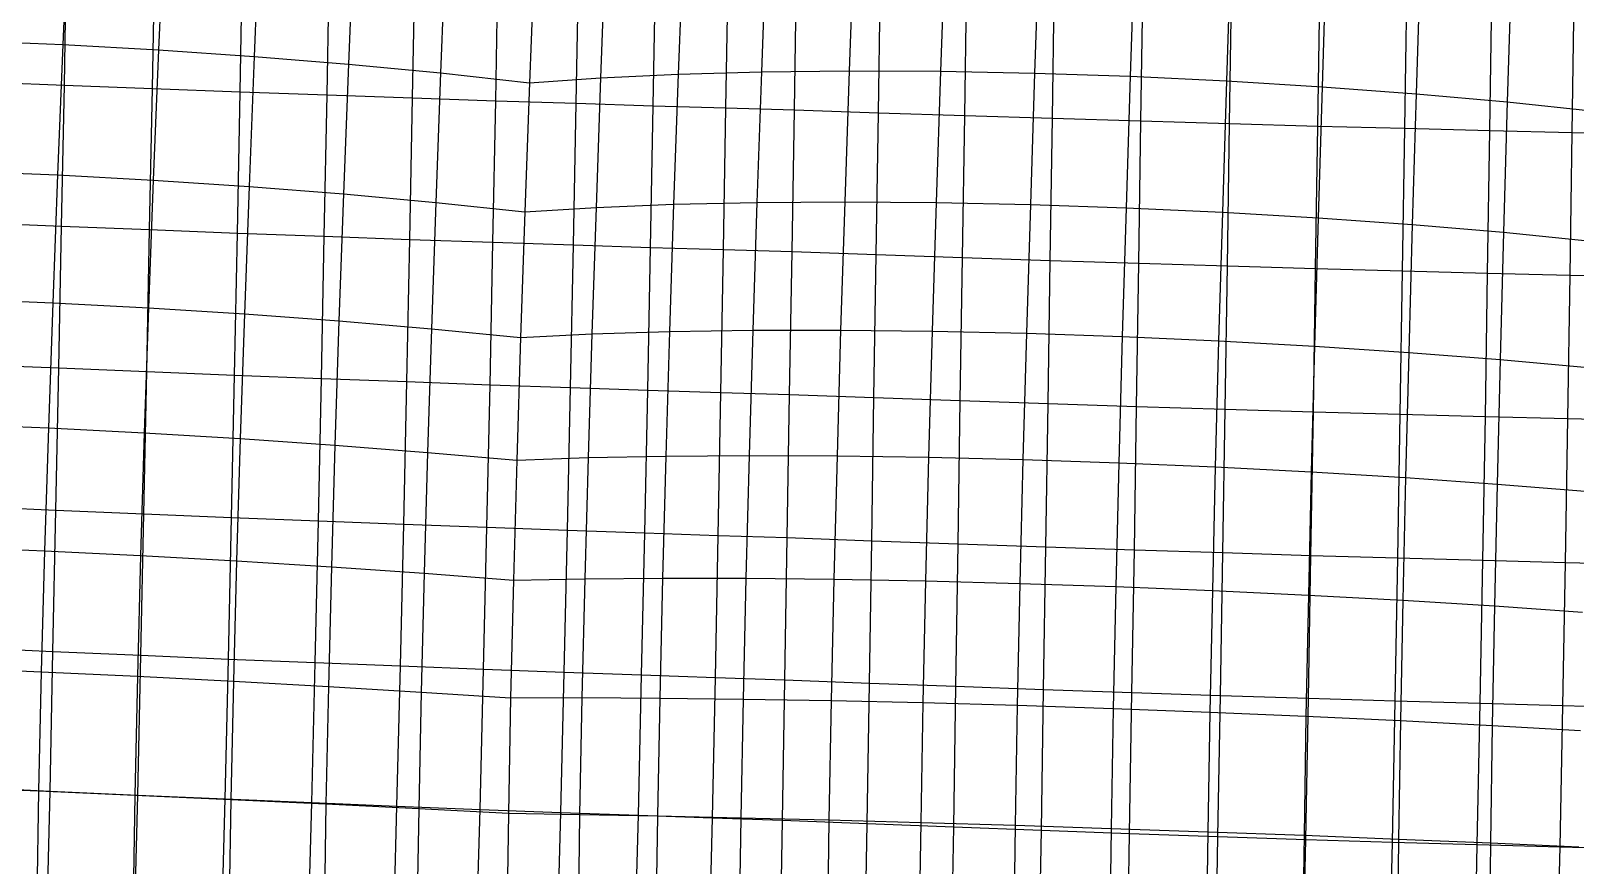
# Model space of a CAD drawing. Extents: x -429 to 429, y -1 to 209.
# Drawn here: x -114.73 to -78.02, y 53.93 to 73.77 of the extents above; entities that cross this region are included whole.
import ezdxf

# ---------------------------------------------------------------- set-up
doc = ezdxf.new("R2010")
doc.units = 0

msp = doc.modelspace()

# ---------------------------------------------------------------- linework, layer by layer
at = {"layer": 'default', "color": 5, "linetype": 'CONTINUOUS'}
for p, q in [((-113.833, 76.61, -13.377), (-113.969, 73.442, -13.811)), ((-111.561, 76.484, -13.496), (-111.695, 73.316, -13.93)), ((-109.293, 76.326, -13.376), (-109.423, 73.16, -13.81)), ((-107.053, 76.138, -13.018), (-107.18, 72.976, -13.451)), ((-95.165, 76.001, -16.604), (-95.279, 72.816, -17.042)), ((-92.994, 75.995, -17.325), (-93.105, 72.805, -17.765)), ((-104.867, 75.921, -12.427), (-104.99, 72.766, -12.859)), ((-102.758, 75.678, -11.608), (-102.878, 72.531, -12.039)), ((-102.758, 75.678, -11.608), (-102.878, 72.531, -12.039)), ((-101.068, 75.809, -13.148), (-101.186, 72.65, -13.581)), ((-99.225, 75.907, -14.503), (-99.342, 72.738, -14.939)), ((-97.25, 75.971, -15.66), (-97.365, 72.793, -16.097)), ((-90.76, 75.954, -17.815), (-90.869, 72.762, -18.256)), ((-88.489, 75.879, -18.069), (-88.596, 72.685, -18.51)), ((-86.205, 75.77, -18.084), (-86.31, 72.577, -18.524)), ((-83.936, 75.628, -17.859), (-84.037, 72.439, -18.299)), ((-81.705, 75.456, -17.397), (-81.803, 72.271, -17.837)), ((-79.538, 75.254, -16.704), (-79.633, 72.076, -17.142)), ((-116.22, 73.535, -13.453), (-113.969, 73.442, -13.811)), ((-113.969, 73.442, -13.811), (-114.095, 70.34, -14.204)), ((-113.969, 73.442, -13.811), (-111.695, 73.316, -13.93)), ((-111.695, 73.316, -13.93), (-111.819, 70.216, -14.323)), ((-111.695, 73.316, -13.93), (-109.423, 73.16, -13.81)), ((-109.423, 73.16, -13.81), (-109.544, 70.065, -14.203)), ((-109.423, 73.16, -13.81), (-107.18, 72.976, -13.451)), ((-107.18, 72.976, -13.451), (-107.298, 69.888, -13.843)), ((-107.18, 72.976, -13.451), (-104.99, 72.766, -12.859)), ((-104.99, 72.766, -12.859), (-105.105, 69.687, -13.25)), ((-104.99, 72.766, -12.859), (-102.878, 72.531, -12.039)), ((-101.186, 72.65, -13.581), (-99.342, 72.738, -14.939)), ((-99.342, 72.738, -14.939), (-99.451, 69.642, -15.333)), ((-99.342, 72.738, -14.939), (-97.365, 72.793, -16.097)), ((-97.365, 72.793, -16.097), (-97.473, 69.686, -16.493)), ((-97.365, 72.793, -16.097), (-95.279, 72.816, -17.042)), ((-95.279, 72.816, -17.042), (-95.385, 69.7, -17.44)), ((-95.279, 72.816, -17.042), (-93.105, 72.805, -17.765)), ((-93.105, 72.805, -17.765), (-93.209, 69.683, -18.164)), ((-93.105, 72.805, -17.765), (-90.869, 72.762, -18.256)), ((-90.869, 72.762, -18.256), (-90.971, 69.636, -18.655)), ((-90.869, 72.762, -18.256), (-88.596, 72.685, -18.51)), ((-88.596, 72.685, -18.51), (-88.695, 69.56, -18.91)), ((-88.596, 72.685, -18.51), (-86.31, 72.577, -18.524)), ((-102.878, 72.531, -12.039), (-102.989, 69.464, -12.428)), ((-102.878, 72.531, -12.039), (-102.989, 69.464, -12.428)), ((-102.878, 72.531, -12.039), (-101.186, 72.65, -13.581)), ((-101.186, 72.65, -13.581), (-101.296, 69.568, -13.973)), ((-86.31, 72.577, -18.524), (-86.407, 69.454, -18.924)), ((-86.31, 72.577, -18.524), (-84.037, 72.439, -18.299)), ((-84.037, 72.439, -18.299), (-84.132, 69.32, -18.699)), ((-84.037, 72.439, -18.299), (-81.803, 72.271, -17.837)), ((-81.803, 72.271, -17.837), (-81.895, 69.16, -18.235)), ((-81.803, 72.271, -17.837), (-79.633, 72.076, -17.142)), ((-79.633, 72.076, -17.142), (-79.721, 68.976, -17.539)), ((-79.633, 72.076, -17.142), (-77.55, 71.857, -16.224)), ((-116.349, 70.435, -13.846), (-114.095, 70.34, -14.204)), ((-114.095, 70.34, -14.204), (-114.211, 67.303, -14.549)), ((-114.095, 70.34, -14.204), (-111.819, 70.216, -14.323)), ((-111.819, 70.216, -14.323), (-111.932, 67.182, -14.668)), ((-111.819, 70.216, -14.323), (-109.544, 70.065, -14.203)), ((-109.544, 70.065, -14.203), (-109.655, 67.037, -14.547)), ((-109.544, 70.065, -14.203), (-107.298, 69.888, -13.843)), ((-107.298, 69.888, -13.843), (-107.406, 66.87, -14.187)), ((-107.298, 69.888, -13.843), (-105.105, 69.687, -13.25)), ((-105.105, 69.687, -13.25), (-105.209, 66.682, -13.591)), ((-105.105, 69.687, -13.25), (-102.989, 69.464, -12.428)), ((-102.989, 69.464, -12.428), (-103.09, 66.476, -12.768)), ((-102.989, 69.464, -12.428), (-103.09, 66.476, -12.768)), ((-102.989, 69.464, -12.428), (-101.296, 69.568, -13.973)), ((-101.296, 69.568, -13.973), (-101.397, 66.559, -14.316)), ((-101.296, 69.568, -13.973), (-99.451, 69.642, -15.333)), ((-99.451, 69.642, -15.333), (-99.55, 66.617, -15.679)), ((-99.451, 69.642, -15.333), (-97.473, 69.686, -16.493)), ((-97.473, 69.686, -16.493), (-97.571, 66.647, -16.841)), ((-97.473, 69.686, -16.493), (-95.385, 69.7, -17.44)), ((-95.385, 69.7, -17.44), (-95.481, 66.65, -17.789)), ((-95.385, 69.7, -17.44), (-93.209, 69.683, -18.164)), ((-93.209, 69.683, -18.164), (-93.304, 66.626, -18.514)), ((-93.209, 69.683, -18.164), (-90.971, 69.636, -18.655)), ((-90.971, 69.636, -18.655), (-91.064, 66.576, -19.006)), ((-90.971, 69.636, -18.655), (-88.695, 69.56, -18.91)), ((-88.695, 69.56, -18.91), (-88.786, 66.499, -19.261)), ((-88.695, 69.56, -18.91), (-86.407, 69.454, -18.924)), ((-86.407, 69.454, -18.924), (-86.496, 66.397, -19.275)), ((-86.407, 69.454, -18.924), (-84.132, 69.32, -18.699)), ((-84.132, 69.32, -18.699), (-84.218, 66.27, -19.048)), ((-84.132, 69.32, -18.699), (-81.895, 69.16, -18.235)), ((-81.895, 69.16, -18.235), (-81.978, 66.12, -18.584)), ((-81.895, 69.16, -18.235), (-79.721, 68.976, -17.539)), ((-79.721, 68.976, -17.539), (-79.802, 65.95, -17.886)), ((-79.721, 68.976, -17.539), (-77.636, 68.769, -16.619)), ((-116.467, 67.398, -14.191), (-114.211, 67.303, -14.549)), ((-114.211, 67.303, -14.549), (-114.314, 64.325, -14.839)), ((-114.211, 67.303, -14.549), (-111.932, 67.182, -14.668)), ((-111.932, 67.182, -14.668), (-112.033, 64.209, -14.958)), ((-111.932, 67.182, -14.668), (-109.655, 67.037, -14.547)), ((-109.655, 67.037, -14.547), (-109.754, 64.072, -14.836)), ((-109.655, 67.037, -14.547), (-107.406, 66.87, -14.187)), ((-107.406, 66.87, -14.187), (-107.502, 63.917, -14.474)), ((-107.406, 66.87, -14.187), (-105.209, 66.682, -13.591)), ((-105.209, 66.682, -13.591), (-105.303, 63.745, -13.878)), ((-105.209, 66.682, -13.591), (-103.09, 66.476, -12.768)), ((-103.09, 66.476, -12.768), (-103.18, 63.559, -13.052)), ((-103.09, 66.476, -12.768), (-103.18, 63.559, -13.052)), ((-103.09, 66.476, -12.768), (-101.397, 66.559, -14.316)), ((-101.397, 66.559, -14.316), (-101.486, 63.619, -14.603)), ((-101.397, 66.559, -14.316), (-99.55, 66.617, -15.679)), ((-99.55, 66.617, -15.679), (-99.639, 63.656, -15.968)), ((-99.55, 66.617, -15.679), (-97.571, 66.647, -16.841)), ((-97.571, 66.647, -16.841), (-97.658, 63.67, -17.132)), ((-97.571, 66.647, -16.841), (-95.481, 66.65, -17.789)), ((-95.481, 66.65, -17.789), (-95.567, 63.662, -18.082)), ((-95.481, 66.65, -17.789), (-93.304, 66.626, -18.514)), ((-93.304, 66.626, -18.514), (-93.389, 63.63, -18.808)), ((-93.304, 66.626, -18.514), (-91.064, 66.576, -19.006)), ((-91.064, 66.576, -19.006), (-91.147, 63.575, -19.301)), ((-91.064, 66.576, -19.006), (-88.786, 66.499, -19.261)), ((-88.786, 66.499, -19.261), (-88.868, 63.498, -19.556)), ((-88.786, 66.499, -19.261), (-86.496, 66.397, -19.275)), ((-86.496, 66.397, -19.275), (-86.575, 63.401, -19.57)), ((-86.496, 66.397, -19.275), (-84.218, 66.27, -19.048)), ((-84.218, 66.27, -19.048), (-84.295, 63.283, -19.342)), ((-84.218, 66.27, -19.048), (-81.978, 66.12, -18.584)), ((-81.978, 66.12, -18.584), (-82.053, 63.146, -18.876)), ((-81.978, 66.12, -18.584), (-79.802, 65.95, -17.886)), ((-79.802, 65.95, -17.886), (-79.874, 62.992, -18.177)), ((-79.802, 65.95, -17.886), (-77.713, 65.759, -16.964)), ((-116.572, 64.421, -14.48), (-114.314, 64.325, -14.839)), ((-114.314, 64.325, -14.839), (-114.405, 61.402, -15.069)), ((-114.314, 64.325, -14.839), (-112.033, 64.209, -14.958)), ((-112.033, 64.209, -14.958), (-112.122, 61.29, -15.188)), ((-112.033, 64.209, -14.958), (-109.754, 64.072, -14.836)), ((-109.754, 64.072, -14.836), (-109.84, 61.163, -15.065)), ((-109.754, 64.072, -14.836), (-107.502, 63.917, -14.474)), ((-107.502, 63.917, -14.474), (-107.586, 61.022, -14.703)), ((-107.502, 63.917, -14.474), (-105.303, 63.745, -13.878)), ((-105.303, 63.745, -13.878), (-105.384, 60.869, -14.105)), ((-105.303, 63.745, -13.878), (-103.18, 63.559, -13.052)), ((-103.18, 63.559, -13.052), (-103.259, 60.705, -13.277)), ((-103.18, 63.559, -13.052), (-103.259, 60.705, -13.277)), ((-103.18, 63.559, -13.052), (-101.486, 63.619, -14.603)), ((-101.486, 63.619, -14.603), (-101.564, 60.739, -14.831)), ((-101.486, 63.619, -14.603), (-99.639, 63.656, -15.968)), ((-99.639, 63.656, -15.968), (-99.716, 60.754, -16.198)), ((-99.639, 63.656, -15.968), (-97.658, 63.67, -17.132)), ((-97.658, 63.67, -17.132), (-97.735, 60.75, -17.364)), ((-97.658, 63.67, -17.132), (-95.567, 63.662, -18.082)), ((-95.567, 63.662, -18.082), (-95.643, 60.728, -18.316)), ((-95.567, 63.662, -18.082), (-93.389, 63.63, -18.808)), ((-93.389, 63.63, -18.808), (-93.463, 60.687, -19.042)), ((-93.389, 63.63, -18.808), (-91.147, 63.575, -19.301)), ((-91.147, 63.575, -19.301), (-91.22, 60.629, -19.535)), ((-91.147, 63.575, -19.301), (-88.868, 63.498, -19.556)), ((-88.868, 63.498, -19.556), (-88.939, 60.553, -19.79)), ((-88.868, 63.498, -19.556), (-86.575, 63.401, -19.57)), ((-86.575, 63.401, -19.57), (-86.644, 60.46, -19.804)), ((-86.575, 63.401, -19.57), (-84.295, 63.283, -19.342)), ((-84.295, 63.283, -19.342), (-84.362, 60.352, -19.576)), ((-84.295, 63.283, -19.342), (-82.053, 63.146, -18.876)), ((-82.053, 63.146, -18.876), (-82.118, 60.23, -19.109)), ((-82.053, 63.146, -18.876), (-79.874, 62.992, -18.177)), ((-79.874, 62.992, -18.177), (-79.937, 60.095, -18.408)), ((-79.874, 62.992, -18.177), (-77.782, 62.822, -17.252)), ((-116.664, 61.498, -14.711), (-114.405, 61.402, -15.069)), ((-114.405, 61.402, -15.069), (-114.482, 58.527, -15.237)), ((-114.405, 61.402, -15.069), (-112.122, 61.29, -15.188)), ((-112.122, 61.29, -15.188), (-112.197, 58.421, -15.356)), ((-112.122, 61.29, -15.188), (-109.84, 61.163, -15.065)), ((-109.84, 61.163, -15.065), (-109.914, 58.304, -15.232)), ((-109.84, 61.163, -15.065), (-107.586, 61.022, -14.703)), ((-107.586, 61.022, -14.703), (-107.657, 58.179, -14.869)), ((-107.586, 61.022, -14.703), (-105.384, 60.869, -14.105)), ((-105.384, 60.869, -14.105), (-105.453, 58.047, -14.269)), ((-105.384, 60.869, -14.105), (-103.259, 60.705, -13.277)), ((-103.259, 60.705, -13.277), (-103.326, 57.908, -13.44)), ((-103.259, 60.705, -13.277), (-103.326, 57.908, -13.44)), ((-103.259, 60.705, -13.277), (-101.564, 60.739, -14.831)), ((-101.564, 60.739, -14.831), (-101.63, 57.913, -14.996)), ((-101.564, 60.739, -14.831), (-99.716, 60.754, -16.198)), ((-99.716, 60.754, -16.198), (-99.782, 57.904, -16.365)), ((-99.716, 60.754, -16.198), (-97.735, 60.75, -17.364)), ((-97.735, 60.75, -17.364), (-97.8, 57.881, -17.533)), ((-97.735, 60.75, -17.364), (-95.643, 60.728, -18.316)), ((-95.643, 60.728, -18.316), (-95.707, 57.844, -18.485)), ((-95.643, 60.728, -18.316), (-93.463, 60.687, -19.042)), ((-93.463, 60.687, -19.042), (-93.526, 57.794, -19.213)), ((-93.463, 60.687, -19.042), (-91.22, 60.629, -19.535)), ((-91.22, 60.629, -19.535), (-91.282, 57.731, -19.706)), ((-91.22, 60.629, -19.535), (-88.939, 60.553, -19.79)), ((-88.939, 60.553, -19.79), (-88.999, 57.656, -19.961)), ((-88.939, 60.553, -19.79), (-86.644, 60.46, -19.804)), ((-86.644, 60.46, -19.804), (-86.703, 57.57, -19.974)), ((-86.644, 60.46, -19.804), (-84.362, 60.352, -19.576)), ((-84.362, 60.352, -19.576), (-84.419, 57.473, -19.746)), ((-84.362, 60.352, -19.576), (-82.118, 60.23, -19.109)), ((-82.118, 60.23, -19.109), (-82.173, 57.367, -19.278)), ((-82.118, 60.23, -19.109), (-79.937, 60.095, -18.408)), ((-79.937, 60.095, -18.408), (-79.99, 57.253, -18.575)), ((-79.937, 60.095, -18.408), (-77.842, 59.948, -17.481)), ((-116.743, 58.622, -14.878), (-114.482, 58.527, -15.237)), ((-114.482, 58.527, -15.237), (-114.545, 55.698, -15.34)), ((-114.482, 58.527, -15.237), (-112.197, 58.421, -15.356)), ((-112.197, 58.421, -15.356), (-112.258, 55.598, -15.458)), ((-112.197, 58.421, -15.356), (-109.914, 58.304, -15.232)), ((-109.914, 58.304, -15.232), (-109.974, 55.493, -15.335)), ((-109.914, 58.304, -15.232), (-107.657, 58.179, -14.869)), ((-107.657, 58.179, -14.869), (-107.716, 55.385, -14.971)), ((-107.657, 58.179, -14.869), (-105.453, 58.047, -14.269)), ((-105.453, 58.047, -14.269), (-105.51, 55.274, -14.37)), ((-105.453, 58.047, -14.269), (-103.326, 57.908, -13.44)), ((-103.326, 57.908, -13.44), (-103.38, 55.163, -13.54)), ((-103.326, 57.908, -13.44), (-103.38, 55.163, -13.54)), ((-103.326, 57.908, -13.44), (-101.63, 57.913, -14.996)), ((-101.63, 57.913, -14.996), (-101.685, 55.138, -15.097)), ((-101.63, 57.913, -14.996), (-99.782, 57.904, -16.365)), ((-99.782, 57.904, -16.365), (-99.835, 55.103, -16.468)), ((-99.782, 57.904, -16.365), (-97.8, 57.881, -17.533)), ((-97.8, 57.881, -17.533), (-97.853, 55.059, -17.636)), ((-97.8, 57.881, -17.533), (-95.707, 57.844, -18.485)), ((-95.707, 57.844, -18.485), (-95.759, 55.007, -18.589)), ((-95.707, 57.844, -18.485), (-93.526, 57.794, -19.213)), ((-93.526, 57.794, -19.213), (-93.577, 54.947, -19.317)), ((-93.526, 57.794, -19.213), (-91.282, 57.731, -19.706)), ((-91.282, 57.731, -19.706), (-91.332, 54.879, -19.811)), ((-91.282, 57.731, -19.706), (-88.999, 57.656, -19.961)), ((-88.999, 57.656, -19.961), (-89.048, 54.805, -20.066)), ((-88.999, 57.656, -19.961), (-86.703, 57.57, -19.974)), ((-86.703, 57.57, -19.974), (-86.751, 54.725, -20.079)), ((-86.703, 57.57, -19.974), (-84.419, 57.473, -19.746)), ((-84.419, 57.473, -19.746), (-84.466, 54.641, -19.85)), ((-84.419, 57.473, -19.746), (-82.173, 57.367, -19.278)), ((-82.173, 57.367, -19.278), (-82.218, 54.552, -19.381)), ((-82.173, 57.367, -19.278), (-79.99, 57.253, -18.575)), ((-79.99, 57.253, -18.575), (-80.033, 54.461, -18.678)), ((-79.99, 57.253, -18.575), (-77.893, 57.132, -17.647)), ((-116.807, 55.792, -14.981), (-114.545, 55.698, -15.34)), ((-114.545, 55.698, -15.34), (-114.594, 52.911, -15.375)), ((-114.545, 55.698, -15.34), (-112.258, 55.598, -15.458)), ((-112.258, 55.598, -15.458), (-112.306, 52.818, -15.494)), ((-112.258, 55.598, -15.458), (-109.974, 55.493, -15.335)), ((-109.974, 55.493, -15.335), (-110.02, 52.726, -15.37)), ((-109.974, 55.493, -15.335), (-107.716, 55.385, -14.971)), ((-107.716, 55.385, -14.971), (-107.761, 52.636, -15.006)), ((-107.716, 55.385, -14.971), (-105.51, 55.274, -14.37)), ((-105.51, 55.274, -14.37), (-105.553, 52.55, -14.405)), ((-105.51, 55.274, -14.37), (-103.38, 55.163, -13.54)), ((-103.38, 55.163, -13.54), (-103.422, 52.467, -13.574)), ((-103.38, 55.163, -13.54), (-103.422, 52.467, -13.574)), ((-103.38, 55.163, -13.54), (-101.685, 55.138, -15.097)), ((-101.685, 55.138, -15.097), (-101.726, 52.41, -15.132)), ((-101.685, 55.138, -15.097), (-99.835, 55.103, -16.468)), ((-99.835, 55.103, -16.468), (-99.877, 52.348, -16.503)), ((-99.835, 55.103, -16.468), (-97.853, 55.059, -17.636)), ((-97.853, 55.059, -17.636), (-97.894, 52.282, -17.672)), ((-97.853, 55.059, -17.636), (-95.759, 55.007, -18.589)), ((-95.759, 55.007, -18.589), (-95.8, 52.213, -18.626)), ((-95.759, 55.007, -18.589), (-93.577, 54.947, -19.317)), ((-93.577, 54.947, -19.317), (-93.617, 52.142, -19.354)), ((-93.577, 54.947, -19.317), (-91.332, 54.879, -19.811)), ((-91.332, 54.879, -19.811), (-91.371, 52.07, -19.848)), ((-91.332, 54.879, -19.811), (-89.048, 54.805, -20.066)), ((-89.048, 54.805, -20.066), (-89.087, 51.997, -20.103)), ((-89.048, 54.805, -20.066), (-86.751, 54.725, -20.079)), ((-86.751, 54.725, -20.079), (-86.788, 51.925, -20.116)), ((-86.751, 54.725, -20.079), (-84.466, 54.641, -19.85)), ((-84.466, 54.641, -19.85), (-84.502, 51.853, -19.886)), ((-84.466, 54.641, -19.85), (-82.218, 54.552, -19.381)), ((-82.218, 54.552, -19.381), (-82.253, 51.784, -19.417)), ((-82.218, 54.552, -19.381), (-80.033, 54.461, -18.678)), ((-80.033, 54.461, -18.678), (-80.067, 51.717, -18.713)), ((-80.033, 54.461, -18.678), (-77.935, 54.368, -17.748))]:
    msp.add_line(p, q, dxfattribs=at)
at = {"layer": 'default', "color": 3, "linetype": 'CONTINUOUS'}
for p, q in [((-113.934, 72.476, 28.749), (-113.872, 75.799, 28.813)), ((-111.842, 72.396, 28.793), (-111.779, 75.723, 28.861)), ((-109.755, 72.318, 28.655), (-109.692, 75.65, 28.724)), ((-107.688, 72.243, 28.334), (-107.625, 75.578, 28.405)), ((-105.658, 72.172, 27.835), (-105.594, 75.509, 27.904)), ((-103.68, 72.105, 27.161), (-103.617, 75.443, 27.228)), ((-101.769, 72.043, 26.316), (-101.707, 75.381, 26.38)), ((-99.939, 71.985, 25.308), (-99.879, 75.323, 25.367)), ((-98.206, 71.933, 24.143), (-98.148, 75.27, 24.197)), ((-96.581, 71.887, 22.832), (-96.528, 75.221, 22.879)), ((-96.581, 71.887, 22.832), (-96.528, 75.221, 22.879)), ((-94.582, 71.819, 23.508), (-94.531, 75.16, 23.562)), ((-92.532, 71.752, 24.007), (-92.482, 75.098, 24.067)), ((-90.446, 71.687, 24.325), (-90.398, 75.038, 24.391)), ((-88.342, 71.623, 24.461), (-88.293, 74.978, 24.53)), ((-86.234, 71.562, 24.412), (-86.185, 74.92, 24.483)), ((-84.139, 71.504, 24.18), (-84.089, 74.865, 24.252)), ((-82.072, 71.449, 23.766), (-82.022, 74.811, 23.837)), ((-80.05, 71.398, 23.173), (-80, 74.761, 23.242)), ((-78.088, 71.351, 22.406), (-78.039, 74.714, 22.471)), ((-116.015, 72.557, 28.523), (-113.934, 72.476, 28.749)), ((-113.999, 69.124, 28.672), (-113.934, 72.476, 28.749)), ((-113.934, 72.476, 28.749), (-111.842, 72.396, 28.793)), ((-111.907, 69.04, 28.713), (-111.842, 72.396, 28.793)), ((-111.842, 72.396, 28.793), (-109.755, 72.318, 28.655)), ((-109.821, 68.96, 28.572), (-109.755, 72.318, 28.655)), ((-109.755, 72.318, 28.655), (-107.688, 72.243, 28.334)), ((-107.754, 68.882, 28.251), (-107.688, 72.243, 28.334)), ((-107.688, 72.243, 28.334), (-105.658, 72.172, 27.835)), ((-105.724, 68.809, 27.753), (-105.658, 72.172, 27.835)), ((-105.658, 72.172, 27.835), (-103.68, 72.105, 27.161)), ((-103.746, 68.74, 27.081), (-103.68, 72.105, 27.161)), ((-103.68, 72.105, 27.161), (-101.769, 72.043, 26.316)), ((-101.834, 68.675, 26.239), (-101.769, 72.043, 26.316)), ((-101.769, 72.043, 26.316), (-99.939, 71.985, 25.308)), ((-100.002, 68.617, 25.236), (-99.939, 71.985, 25.308)), ((-99.939, 71.985, 25.308), (-98.206, 71.933, 24.143)), ((-98.266, 68.564, 24.077), (-98.206, 71.933, 24.143)), ((-98.206, 71.933, 24.143), (-96.581, 71.887, 22.832)), ((-96.636, 68.517, 22.772), (-96.581, 71.887, 22.832)), ((-96.636, 68.517, 22.772), (-96.581, 71.887, 22.832)), ((-96.581, 71.887, 22.832), (-94.582, 71.819, 23.508)), ((-94.635, 68.446, 23.44), (-94.582, 71.819, 23.508)), ((-94.582, 71.819, 23.508), (-92.532, 71.752, 24.007)), ((-92.583, 68.375, 23.933), (-92.532, 71.752, 24.007)), ((-92.532, 71.752, 24.007), (-90.446, 71.687, 24.325)), ((-90.497, 68.306, 24.246), (-90.446, 71.687, 24.325)), ((-90.446, 71.687, 24.325), (-88.342, 71.623, 24.461)), ((-88.393, 68.24, 24.378), (-88.342, 71.623, 24.461)), ((-88.342, 71.623, 24.461), (-86.234, 71.562, 24.412)), ((-86.285, 68.176, 24.328), (-86.234, 71.562, 24.412)), ((-86.234, 71.562, 24.412), (-84.139, 71.504, 24.18)), ((-84.19, 68.116, 24.095), (-84.139, 71.504, 24.18)), ((-84.139, 71.504, 24.18), (-82.072, 71.449, 23.766)), ((-82.124, 68.059, 23.682), (-82.072, 71.449, 23.766)), ((-82.072, 71.449, 23.766), (-80.05, 71.398, 23.173)), ((-80.102, 68.007, 23.091), (-80.05, 71.398, 23.173)), ((-80.05, 71.398, 23.173), (-78.088, 71.351, 22.406)), ((-78.139, 67.959, 22.328), (-78.088, 71.351, 22.406)), ((-78.088, 71.351, 22.406), (-76.201, 71.309, 21.471)), ((-116.081, 69.209, 28.451), (-113.999, 69.124, 28.672)), ((-114.066, 65.751, 28.592), (-113.999, 69.124, 28.672)), ((-113.999, 69.124, 28.672), (-111.907, 69.04, 28.713)), ((-111.975, 65.665, 28.629), (-111.907, 69.04, 28.713)), ((-111.907, 69.04, 28.713), (-109.821, 68.96, 28.572)), ((-109.888, 65.582, 28.486), (-109.821, 68.96, 28.572)), ((-109.821, 68.96, 28.572), (-107.754, 68.882, 28.251)), ((-107.822, 65.502, 28.165), (-107.754, 68.882, 28.251)), ((-107.754, 68.882, 28.251), (-105.724, 68.809, 27.753)), ((-105.792, 65.426, 27.667), (-105.724, 68.809, 27.753)), ((-105.724, 68.809, 27.753), (-103.746, 68.74, 27.081)), ((-103.813, 65.354, 26.997), (-103.746, 68.74, 27.081)), ((-103.746, 68.74, 27.081), (-101.834, 68.675, 26.239)), ((-101.9, 65.287, 26.159), (-101.834, 68.675, 26.239)), ((-101.834, 68.675, 26.239), (-100.002, 68.617, 25.236)), ((-100.067, 65.226, 25.16), (-100.002, 68.617, 25.236)), ((-100.002, 68.617, 25.236), (-98.266, 68.564, 24.077)), ((-98.327, 65.171, 24.007), (-98.266, 68.564, 24.077)), ((-98.266, 68.564, 24.077), (-96.636, 68.517, 22.772)), ((-96.693, 65.122, 22.708), (-96.636, 68.517, 22.772)), ((-96.693, 65.122, 22.708), (-96.636, 68.517, 22.772)), ((-96.636, 68.517, 22.772), (-94.635, 68.446, 23.44)), ((-94.689, 65.048, 23.369), (-94.635, 68.446, 23.44)), ((-94.635, 68.446, 23.44), (-92.583, 68.375, 23.933)), ((-92.636, 64.976, 23.855), (-92.583, 68.375, 23.933)), ((-92.583, 68.375, 23.933), (-90.497, 68.306, 24.246)), ((-90.55, 64.905, 24.164), (-90.497, 68.306, 24.246)), ((-90.497, 68.306, 24.246), (-88.393, 68.24, 24.378)), ((-88.445, 64.837, 24.292), (-88.393, 68.24, 24.378)), ((-88.393, 68.24, 24.378), (-86.285, 68.176, 24.328)), ((-86.338, 64.771, 24.239), (-86.285, 68.176, 24.328)), ((-86.285, 68.176, 24.328), (-84.19, 68.116, 24.095)), ((-84.243, 64.709, 24.006), (-84.19, 68.116, 24.095)), ((-84.19, 68.116, 24.095), (-82.124, 68.059, 23.682)), ((-82.177, 64.65, 23.594), (-82.124, 68.059, 23.682)), ((-82.124, 68.059, 23.682), (-80.102, 68.007, 23.091)), ((-80.155, 64.596, 23.005), (-80.102, 68.007, 23.091)), ((-80.102, 68.007, 23.091), (-78.139, 67.959, 22.328)), ((-78.191, 64.546, 22.245), (-78.139, 67.959, 22.328)), ((-78.139, 67.959, 22.328), (-76.25, 67.916, 21.397)), ((-116.148, 65.839, 28.376), (-114.066, 65.751, 28.592)), ((-114.135, 62.373, 28.496), (-114.066, 65.751, 28.592)), ((-114.066, 65.751, 28.592), (-111.975, 65.665, 28.629)), ((-112.044, 62.284, 28.526), (-111.975, 65.665, 28.629)), ((-111.975, 65.665, 28.629), (-109.888, 65.582, 28.486)), ((-109.96, 62.199, 28.38), (-109.888, 65.582, 28.486)), ((-109.888, 65.582, 28.486), (-107.822, 65.502, 28.165)), ((-107.896, 62.116, 28.057), (-107.822, 65.502, 28.165)), ((-107.822, 65.502, 28.165), (-105.792, 65.426, 27.667)), ((-105.867, 62.038, 27.561), (-105.792, 65.426, 27.667)), ((-105.792, 65.426, 27.667), (-103.813, 65.354, 26.997)), ((-103.888, 61.963, 26.896), (-103.813, 65.354, 26.997)), ((-103.813, 65.354, 26.997), (-101.9, 65.287, 26.159)), ((-101.974, 61.894, 26.065), (-101.9, 65.287, 26.159)), ((-101.9, 65.287, 26.159), (-100.067, 65.226, 25.16)), ((-100.137, 61.83, 25.074), (-100.067, 65.226, 25.16)), ((-100.067, 65.226, 25.16), (-98.327, 65.171, 24.007)), ((-98.391, 61.772, 23.932), (-98.327, 65.171, 24.007)), ((-98.327, 65.171, 24.007), (-96.693, 65.122, 22.708)), ((-96.749, 61.72, 22.646), (-96.693, 65.122, 22.708)), ((-96.749, 61.72, 22.646), (-96.693, 65.122, 22.708)), ((-96.693, 65.122, 22.708), (-94.689, 65.048, 23.369)), ((-94.743, 61.645, 23.292), (-94.689, 65.048, 23.369)), ((-94.689, 65.048, 23.369), (-92.636, 64.976, 23.855)), ((-92.689, 61.571, 23.766), (-92.636, 64.976, 23.855)), ((-92.636, 64.976, 23.855), (-90.55, 64.905, 24.164)), ((-90.603, 61.498, 24.065), (-90.55, 64.905, 24.164)), ((-90.55, 64.905, 24.164), (-88.445, 64.837, 24.292)), ((-88.499, 61.428, 24.187), (-88.445, 64.837, 24.292)), ((-88.445, 64.837, 24.292), (-86.338, 64.771, 24.239)), ((-86.394, 61.361, 24.13), (-86.338, 64.771, 24.239)), ((-86.338, 64.771, 24.239), (-84.243, 64.709, 24.006)), ((-84.301, 61.296, 23.896), (-84.243, 64.709, 24.006)), ((-84.243, 64.709, 24.006), (-82.177, 64.65, 23.594)), ((-82.236, 61.236, 23.485), (-82.177, 64.65, 23.594)), ((-82.177, 64.65, 23.594), (-80.155, 64.596, 23.005)), ((-80.214, 61.179, 22.901), (-80.155, 64.596, 23.005)), ((-80.155, 64.596, 23.005), (-78.191, 64.546, 22.245)), ((-78.25, 61.127, 22.148), (-78.191, 64.546, 22.245)), ((-78.191, 64.546, 22.245), (-76.3, 64.501, 21.32)), ((-116.216, 62.463, 28.289), (-114.135, 62.373, 28.496)), ((-114.204, 59.011, 28.384), (-114.135, 62.373, 28.496)), ((-114.135, 62.373, 28.496), (-112.044, 62.284, 28.526)), ((-112.116, 58.92, 28.405), (-112.044, 62.284, 28.526)), ((-112.044, 62.284, 28.526), (-109.96, 62.199, 28.38)), ((-110.035, 58.832, 28.253), (-109.96, 62.199, 28.38)), ((-109.96, 62.199, 28.38), (-107.896, 62.116, 28.057)), ((-107.973, 58.747, 27.929), (-107.896, 62.116, 28.057)), ((-107.896, 62.116, 28.057), (-105.867, 62.038, 27.561)), ((-105.947, 58.666, 27.436), (-105.867, 62.038, 27.561)), ((-105.867, 62.038, 27.561), (-103.888, 61.963, 26.896)), ((-103.969, 58.589, 26.776), (-103.888, 61.963, 26.896)), ((-103.888, 61.963, 26.896), (-101.974, 61.894, 26.065)), ((-102.052, 58.518, 25.955), (-101.974, 61.894, 26.065)), ((-101.974, 61.894, 26.065), (-100.137, 61.83, 25.074)), ((-100.212, 58.452, 24.978), (-100.137, 61.83, 25.074)), ((-100.137, 61.83, 25.074), (-98.391, 61.772, 23.932)), ((-98.459, 58.392, 23.851), (-98.391, 61.772, 23.932)), ((-98.391, 61.772, 23.932), (-96.749, 61.72, 22.646)), ((-96.806, 58.338, 22.583), (-96.749, 61.72, 22.646)), ((-96.806, 58.338, 22.583), (-96.749, 61.72, 22.646)), ((-96.749, 61.72, 22.646), (-94.743, 61.645, 23.292)), ((-94.795, 58.26, 23.209), (-94.743, 61.645, 23.292)), ((-94.743, 61.645, 23.292), (-92.689, 61.571, 23.766)), ((-92.741, 58.183, 23.666), (-92.689, 61.571, 23.766)), ((-92.689, 61.571, 23.766), (-90.603, 61.498, 24.065)), ((-90.656, 58.108, 23.951), (-90.603, 61.498, 24.065)), ((-90.603, 61.498, 24.065), (-88.499, 61.428, 24.187)), ((-88.555, 58.036, 24.063), (-88.499, 61.428, 24.187)), ((-88.499, 61.428, 24.187), (-86.394, 61.361, 24.13)), ((-86.452, 57.966, 24.001), (-86.394, 61.361, 24.13)), ((-86.394, 61.361, 24.13), (-84.301, 61.296, 23.896)), ((-84.362, 57.9, 23.765), (-84.301, 61.296, 23.896)), ((-84.301, 61.296, 23.896), (-82.236, 61.236, 23.485)), ((-82.3, 57.837, 23.357), (-82.236, 61.236, 23.485)), ((-82.236, 61.236, 23.485), (-80.214, 61.179, 22.901)), ((-80.279, 57.779, 22.779), (-80.214, 61.179, 22.901)), ((-80.214, 61.179, 22.901), (-78.25, 61.127, 22.148)), ((-78.313, 57.726, 22.036), (-78.25, 61.127, 22.148)), ((-78.25, 61.127, 22.148), (-76.356, 61.08, 21.232)), ((-116.283, 59.104, 28.191), (-114.204, 59.011, 28.384)), ((-114.274, 55.691, 28.259), (-114.204, 59.011, 28.384)), ((-114.204, 59.011, 28.384), (-112.116, 58.92, 28.405)), ((-112.19, 55.596, 28.269), (-112.116, 58.92, 28.405)), ((-112.116, 58.92, 28.405), (-110.035, 58.832, 28.253)), ((-110.112, 55.505, 28.111), (-110.035, 58.832, 28.253)), ((-110.035, 58.832, 28.253), (-107.973, 58.747, 27.929)), ((-108.054, 55.417, 27.785), (-107.973, 58.747, 27.929)), ((-107.973, 58.747, 27.929), (-105.947, 58.666, 27.436)), ((-106.03, 55.334, 27.295), (-105.947, 58.666, 27.436)), ((-105.947, 58.666, 27.436), (-103.969, 58.589, 26.776)), ((-104.052, 55.256, 26.642), (-103.969, 58.589, 26.776)), ((-103.969, 58.589, 26.776), (-102.052, 58.518, 25.955)), ((-102.135, 55.183, 25.832), (-102.052, 58.518, 25.955)), ((-102.052, 58.518, 25.955), (-100.212, 58.452, 24.978)), ((-100.289, 55.116, 24.87), (-100.212, 58.452, 24.978)), ((-100.212, 58.452, 24.978), (-98.459, 58.392, 23.851)), ((-98.528, 55.056, 23.761), (-98.459, 58.392, 23.851)), ((-98.459, 58.392, 23.851), (-96.806, 58.338, 22.583)), ((-96.863, 55.002, 22.514), (-96.806, 58.338, 22.583)), ((-96.863, 55.002, 22.514), (-96.806, 58.338, 22.583)), ((-96.806, 58.338, 22.583), (-94.795, 58.26, 23.209)), ((-94.849, 54.92, 23.116), (-94.795, 58.26, 23.209)), ((-94.795, 58.26, 23.209), (-92.741, 58.183, 23.666)), ((-92.793, 54.839, 23.553), (-92.741, 58.183, 23.666)), ((-92.741, 58.183, 23.666), (-90.656, 58.108, 23.951)), ((-90.71, 54.76, 23.823), (-90.656, 58.108, 23.951)), ((-90.656, 58.108, 23.951), (-88.555, 58.036, 24.063)), ((-88.611, 54.685, 23.924), (-88.555, 58.036, 24.063)), ((-88.555, 58.036, 24.063), (-86.452, 57.966, 24.001)), ((-86.512, 54.612, 23.856), (-86.452, 57.966, 24.001)), ((-86.452, 57.966, 24.001), (-84.362, 57.9, 23.765)), ((-84.426, 54.544, 23.618), (-84.362, 57.9, 23.765)), ((-84.362, 57.9, 23.765), (-82.3, 57.837, 23.357)), ((-82.366, 54.48, 23.212), (-82.3, 57.837, 23.357)), ((-82.3, 57.837, 23.357), (-80.279, 57.779, 22.779)), ((-80.346, 54.421, 22.642), (-80.279, 57.779, 22.779)), ((-80.279, 57.779, 22.779), (-78.313, 57.726, 22.036)), ((-78.379, 54.366, 21.91), (-78.313, 57.726, 22.036)), ((-78.313, 57.726, 22.036), (-76.416, 57.677, 21.133)), ((-116.352, 55.788, 28.08), (-114.274, 55.691, 28.259)), ((-114.348, 52.429, 28.105), (-114.274, 55.691, 28.259)), ((-114.274, 55.691, 28.259), (-112.19, 55.596, 28.269)), ((-112.267, 52.33, 28.102), (-112.19, 55.596, 28.269)), ((-112.19, 55.596, 28.269), (-110.112, 55.505, 28.111)), ((-110.194, 52.235, 27.936), (-110.112, 55.505, 28.111)), ((-110.112, 55.505, 28.111), (-108.054, 55.417, 27.785)), ((-108.141, 52.145, 27.609), (-108.054, 55.417, 27.785)), ((-108.054, 55.417, 27.785), (-106.03, 55.334, 27.295)), ((-106.119, 52.06, 27.122), (-106.03, 55.334, 27.295)), ((-106.03, 55.334, 27.295), (-104.052, 55.256, 26.642)), ((-104.143, 51.98, 26.478), (-104.052, 55.256, 26.642)), ((-104.052, 55.256, 26.642), (-102.135, 55.183, 25.832)), ((-102.223, 51.907, 25.682), (-102.135, 55.183, 25.832)), ((-102.135, 55.183, 25.832), (-100.289, 55.116, 24.87)), ((-100.372, 51.841, 24.738), (-100.289, 55.116, 24.87)), ((-100.289, 55.116, 24.87), (-98.528, 55.056, 23.761)), ((-98.601, 51.781, 23.653), (-98.528, 55.056, 23.761)), ((-98.528, 55.056, 23.761), (-96.863, 55.002, 22.514)), ((-96.921, 51.729, 22.432), (-96.863, 55.002, 22.514)), ((-96.921, 51.729, 22.432), (-96.863, 55.002, 22.514)), ((-96.863, 55.002, 22.514), (-94.849, 54.92, 23.116)), ((-94.903, 51.64, 23.004), (-94.849, 54.92, 23.116)), ((-94.849, 54.92, 23.116), (-92.793, 54.839, 23.553)), ((-92.847, 51.554, 23.416), (-92.793, 54.839, 23.553)), ((-92.793, 54.839, 23.553), (-90.71, 54.76, 23.823)), ((-90.765, 51.471, 23.667), (-90.71, 54.76, 23.823)), ((-90.71, 54.76, 23.823), (-88.611, 54.685, 23.924)), ((-88.671, 51.391, 23.754), (-88.611, 54.685, 23.924)), ((-88.611, 54.685, 23.924), (-86.512, 54.612, 23.856)), ((-86.576, 51.316, 23.678), (-86.512, 54.612, 23.856)), ((-86.512, 54.612, 23.856), (-84.426, 54.544, 23.618)), ((-84.494, 51.246, 23.438), (-84.426, 54.544, 23.618)), ((-84.426, 54.544, 23.618), (-82.366, 54.48, 23.212)), ((-82.438, 51.18, 23.036), (-82.366, 54.48, 23.212)), ((-82.366, 54.48, 23.212), (-80.346, 54.421, 22.642)), ((-80.419, 51.12, 22.474), (-80.346, 54.421, 22.642)), ((-80.346, 54.421, 22.642), (-78.379, 54.366, 21.91)), ((-78.451, 51.066, 21.757), (-78.379, 54.366, 21.91)), ((-78.379, 54.366, 21.91), (-76.478, 54.317, 21.022))]:
    msp.add_line(p, q, dxfattribs=at)

doc.saveas('drawing.dxf')
